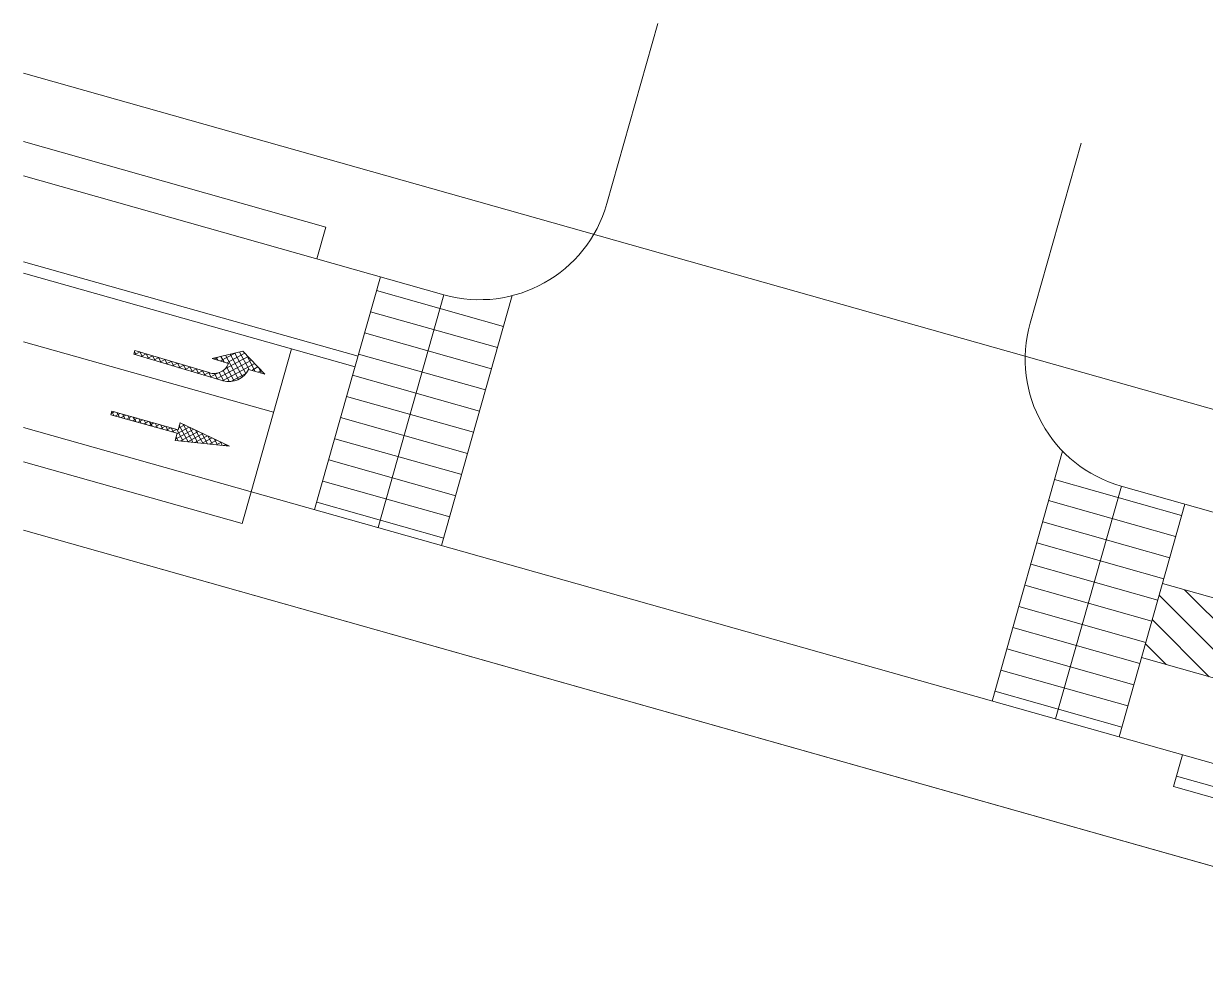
# Model space of a CAD drawing. Header units: millimetres. Extents: x -71377 to 516042, y -145869 to 441446.
# Drawn here: x 14622 to 68345, y 71086 to 114349 of the extents above; entities that cross this region are included whole.
import ezdxf

# ---------------------------------------------------------------- set-up
doc = ezdxf.new("R2010")
doc.units = ezdxf.units.MM
doc.header["$LTSCALE"] = 1000
for name, color, linetype, lineweight in [('251024_도로_dwg', 8, 'Continuous', 5), ('j-스쿨존 휀스', 7, 'Continuous', 5), ('개선안도 base 2022 09$0$00_계획선', 7, 'Continuous', 5), ('개선안도 base 2022 09$0$j-교통개선-당초안', 7, 'Continuous', 5)]:
    doc.layers.add(name, color=color, linetype=linetype, lineweight=lineweight)

# ---------------------------------------------------------------- blocks, each defined once
blk = doc.blocks.new('251024_도로_dwg_A$C61e17efd-3827739-지반층 배치도')
at = {"layer": 'j-스쿨존 휀스'}
blk.add_line((69564, -36802), (-6117, -15418), dxfattribs=at)
blk = doc.blocks.new('251024_도로_dwg__X6-3827740-지반층 배치도')
at = {"layer": '개선안도 base 2022 09$0$j-교통개선-당초안'}
for p, q in [((556.59, 755.46), (557.66, 756.53)), ((558.19, 754.38), (556.59, 755.98)), ((556.59, 752.81), (558.19, 754.41)), ((558.19, 751.72), (556.59, 753.32)), ((556.59, 750.16), (558.19, 751.76)), ((558.19, 749.07), (556.59, 750.67)), ((556.59, 747.51), (558.19, 749.11)), ((558.19, 746.42), (556.59, 748.02)), ((556.59, 744.86), (558.19, 746.46)), ((558.19, 743.77), (556.59, 745.37)), ((556.59, 742.21), (558.19, 743.81)), ((558.19, 741.12), (556.59, 742.72)), ((556.59, 739.56), (558.19, 741.16)), ((558.19, 738.47), (556.59, 740.07)), ((556.59, 736.9), (558.19, 738.5)), ((558.19, 735.81), (556.59, 737.41)), ((556.59, 734.25), (558.19, 735.85)), ((558.19, 733.16), (556.59, 734.76)), ((556.59, 731.6), (558.19, 733.2)), ((558.19, 730.51), (556.59, 732.11)), ((556.59, 728.95), (558.19, 730.55)), ((558.19, 727.86), (556.59, 729.46)), ((556.59, 726.3), (558.19, 727.9)), ((558.19, 725.21), (556.59, 726.81)), ((556.59, 723.65), (558.19, 725.25)), ((565.33, 723.37), (564.06, 724.64)), ((558.99, 721.76), (556.59, 724.16)), ((556.59, 720.99), (558.49, 722.89)), ((568, 710.09), (556.59, 721.5)), ((556.6, 718.35), (559.39, 721.14)), ((557.03, 716.13), (560.72, 719.82)), ((559, 712.8), (566.87, 720.67)), ((564.06, 723.16), (564.95, 724.04)), ((564.06, 720.51), (565.91, 722.36)), ((568.86, 717.19), (564.06, 721.99)), ((567.04, 708.4), (556.59, 718.85)), ((562.13, 710.66), (557.24, 715.55)), ((557.86, 714.31), (562.49, 718.93)), ((560.43, 711.58), (567.84, 718.98)), ((568.97, 711.78), (561.29, 719.46)), ((562.16, 710.65), (568.8, 717.29)), ((569.93, 713.47), (564.06, 719.34)), ((564.06, 709.9), (569.77, 715.61)), ((564.06, 707.25), (569.47, 712.66)), ((566.08, 706.72), (564.06, 708.73)), ((564.06, 704.6), (565.94, 706.48)), ((565.11, 705.03), (564.06, 706.08)), ((564.15, 703.34), (564.06, 703.43))]:
    blk.add_line(p, q, dxfattribs=at)
blk = doc.blocks.new('251024_도로_dwg__X5-3827744-지반층 배치도')
at = {"layer": '개선안도 base 2022 09$0$j-교통개선-당초안'}
for p, q in [((629.12, 759.44), (630.32, 760.69)), ((629.12, 756.74), (630.82, 758.5)), ((629.12, 758.3), (630.82, 756.66)), ((629.35, 760.69), (630.82, 759.27)), ((629.12, 754.04), (630.82, 755.8)), ((629.12, 755.69), (630.82, 754.06)), ((629.12, 751.34), (630.82, 753.1)), ((629.12, 753.09), (630.82, 751.45)), ((629.12, 750.48), (630.82, 748.84)), ((629.12, 748.64), (630.82, 750.4)), ((629.12, 747.88), (630.82, 746.24)), ((629.12, 745.94), (630.82, 747.7)), ((629.12, 745.27), (630.82, 743.63)), ((629.12, 743.24), (630.82, 745)), ((629.12, 742.66), (630.82, 741.02)), ((629.12, 740.55), (630.82, 742.3)), ((629.12, 740.06), (630.82, 738.42)), ((629.12, 737.85), (630.82, 739.6)), ((629.12, 737.45), (630.82, 735.81)), ((629.12, 735.15), (630.82, 736.9)), ((629.12, 734.84), (630.82, 733.2)), ((629.12, 732.45), (630.82, 734.2)), ((629.12, 732.24), (630.82, 730.6)), ((629.12, 729.75), (630.82, 731.5)), ((625.74, 728.95), (625.82, 729.03)), ((626, 727.43), (632.81, 720.85)), ((626.13, 726.66), (628.43, 729.03)), ((626.53, 724.36), (631.04, 729.03)), ((626.92, 722.07), (633.64, 729.03)), ((627.04, 729.03), (633.19, 723.09)), ((627.31, 719.77), (633.77, 726.47)), ((629.12, 729.63), (633.58, 725.33)), ((632.44, 729.03), (633.96, 727.56)), ((626.53, 724.31), (632.43, 718.61)), ((627.07, 721.19), (632.05, 716.37)), ((627.7, 717.48), (633.21, 723.19)), ((628.09, 715.19), (632.65, 719.91)), ((627.6, 718.07), (631.67, 714.14)), ((628.13, 714.95), (631.29, 711.9)), ((628.48, 712.89), (632.09, 716.63)), ((628.66, 711.83), (630.91, 709.66)), ((628.87, 710.6), (631.54, 713.36)), ((629.19, 708.71), (630.52, 707.42)), ((629.26, 708.3), (630.98, 710.08)), ((629.65, 706.01), (630.42, 706.8)), ((629.73, 705.59), (630.14, 705.18))]:
    blk.add_line(p, q, dxfattribs=at)
blk = doc.blocks.new('251024_도로_dwg-3827738-지반층 배치도')
at = {"layer": '개선안도 base 2022 09$0$j-교통개선-당초안'}
h = blk.add_hatch(dxfattribs=at)
h.set_pattern_fill('FP_9', color=256, style=0, pattern_type=2)
h.set_pattern_definition([(272, (505123839.5, 278730691.2), (999.390827, 34.8994967), [])])
h.paths.add_polyline_path([(-820524, -26806), (-820951, -27065), (-805561, -52456), (-802568, -50642), (-811738, -35513)])
at = {"layer": '개선안도 base 2022 09$0$00_계획선', "flags": 128}
for points in [[(-887488, 132510), (-893471, 128884), (-895853, 119172), (-769348, -89530)], [(-922668, 111186), (-912956, 108804), (-783522, -104730)]]:
    blk.add_lwpolyline(points, dxfattribs=at)
at = {"layer": '개선안도 base 2022 09$0$j-교통개선-당초안'}
for p, q in [((-769348, -89530), (-895853, 119172)), ((-899478, 116472), (-772537, -92950)), ((-805561, -52456), (-847882, 17363)), ((-808768, -54400), (-799361, -48698)), ((-796649, -54071), (-799759, -48940)), ((-797504, -54589), (-800615, -49458)), ((-799215, -55626), (-802325, -50495)), ((-798360, -55107), (-801470, -49976)), ((-800070, -56144), (-803180, -51013)), ((-807213, -56965), (-797806, -51263)), ((-800925, -56662), (-804035, -51531)), ((-801780, -57181), (-804890, -52050)), ((-802635, -57699), (-805746, -52568)), ((-803491, -58217), (-806601, -53086)), ((-804346, -58736), (-807456, -53605)), ((-805201, -59254), (-808311, -54123)), ((-806345, -59948), (-796251, -53829)), ((-816502, -69613), (-809233, -65206)), ((-792868, -82182), (-782773, -76063)), ((-779960, -81374), (-783070, -76243)), ((-780816, -81893), (-783926, -76762)), ((-781671, -82411), (-784781, -77280)), ((-782526, -82929), (-785636, -77798)), ((-783381, -83448), (-786491, -78317)), ((-790625, -84331), (-781218, -78629)), ((-784236, -83966), (-787346, -78835)), ((-785091, -84484), (-788201, -79353)), ((-785946, -85003), (-789057, -79872)), ((-786802, -85521), (-789912, -80390)), ((-787657, -86040), (-790767, -80909)), ((-788512, -86558), (-791622, -81427)), ((-789070, -86896), (-779663, -81194)), ((-806135, -86716), (-798866, -82310)), ((-771474, -91810), (-776825, -82982)), ((-790625, -84331), (-780333, -101310)), ((-777321, -98080), (-785436, -84693)), ((-777675, -98460), (-785863, -84952)), ((-775195, -95800), (-781315, -85704))]:
    blk.add_line(p, q, dxfattribs=at)
at = {"layer": '개선안도 base 2022 09$0$j-교통개선-당초안', "flags": 128}
for points in [[(-843237, 23687), (-852644, 17985), (-807212, -56965)], [(-845899, 15057), (-840127, 18556), (-838844, 19333), (-799633, -45355), (-800916, -46132)], [(-802568, -50642), (-811738, -35513), (-820524, -26806)], [(-783880, -87259), (-778108, -83760), (-776825, -82982)], [(-781331, -88732), (-780939, -89402), (-782191, -88682), (-782207, -87237), (-781814, -87907)], [(-780609, -88309), (-778466, -91970), (-778620, -92061), (-780402, -89019)], [(-787515, -89462), (-788798, -90239), (-781396, -102450)]]:
    blk.add_lwpolyline(points, dxfattribs=at)
blk.add_lwpolyline([(-775836, -90665), (-777454, -87998), (-777168, -87825), (-778797, -85946), (-777883, -88258), (-777597, -88085), (-775978, -90752)], close=True, dxfattribs=at)
at = {"layer": '개선안도 base 2022 09$0$j-교통개선-당초안'}
for centre, radius, start, end in [((-812343, -60076), 6000, 301.2221, 31.2221), ((-795756, -87441), 6000, 31.2221, 121.2221), ((-781454, -88834), 994, 31.8293, 111.2518), ((-781010, -89340), 688, 27.86, 117.8701)]:
    blk.add_arc(centre, radius, start, end, dxfattribs=at)
at = {"rotation": 136.9999987515237}
blk.add_blockref('251024_도로_dwg_A$C61e17efd-3827739-지반층 배치도', (-815049, -52718), dxfattribs=at)
at = {"extrusion": (0, 0, -1), "xscale": 98.56000000007064, "yscale": 98.56000000007064, "zscale": -98.56000000007062, "rotation": 148.744968646918}
blk.add_blockref('251024_도로_dwg__X5-3827744-지반층 배치도', (867885, -58832), dxfattribs=at)
at = {"xscale": 112.0000000000802, "yscale": 112.0000000000802, "zscale": 112.0000000000802, "rotation": 210.3545878215004}
blk.add_blockref('251024_도로_dwg__X6-3827740-지반층 배치도', (-767492, 12649), dxfattribs=at)

msp = doc.modelspace()

# ---------------------------------------------------------------- block references
at = {"layer": '251024_도로_dwg', "rotation": 223.0000012484763}
msp.add_blockref('251024_도로_dwg-3827738-지반층 배치도', (-486983.6, -498853.4), dxfattribs=at)

doc.saveas('drawing.dxf')
